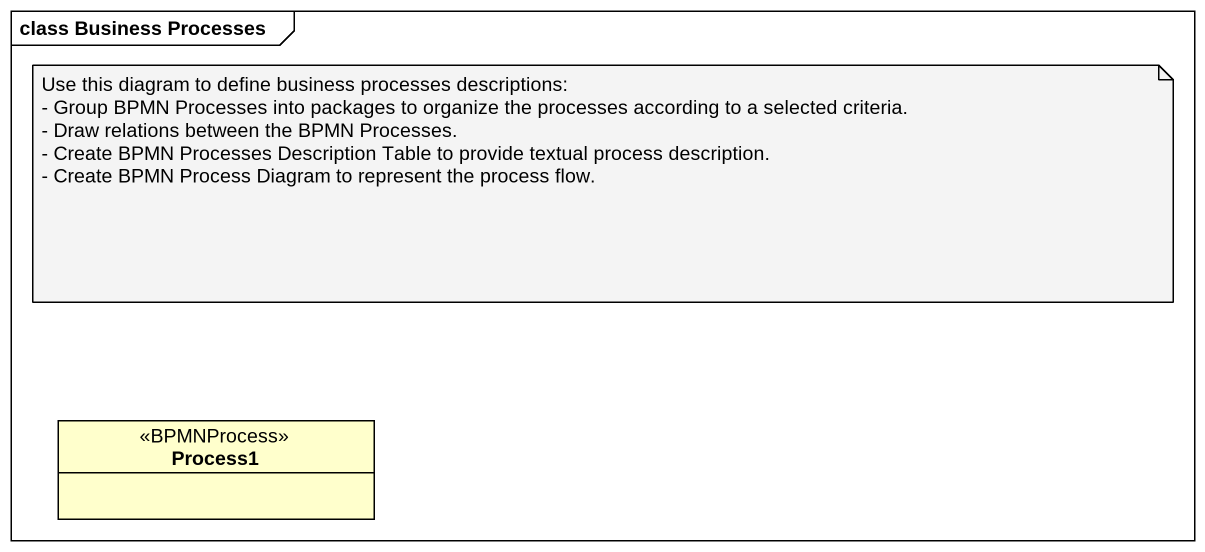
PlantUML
@startuml
mainframe class Business Processes
hide circle
hide empty members
class Process1 <<BPMNProcess>>
note as N1
  Use this diagram to define business processes descriptions:
  - Group BPMN Processes into packages to organize the processes according to a selected criteria.
  - Draw relations between the BPMN Processes.
  - Create BPMN Processes Description Table to provide textual process description.
  - Create BPMN Process Diagram to represent the process flow.
end note
@enduml
